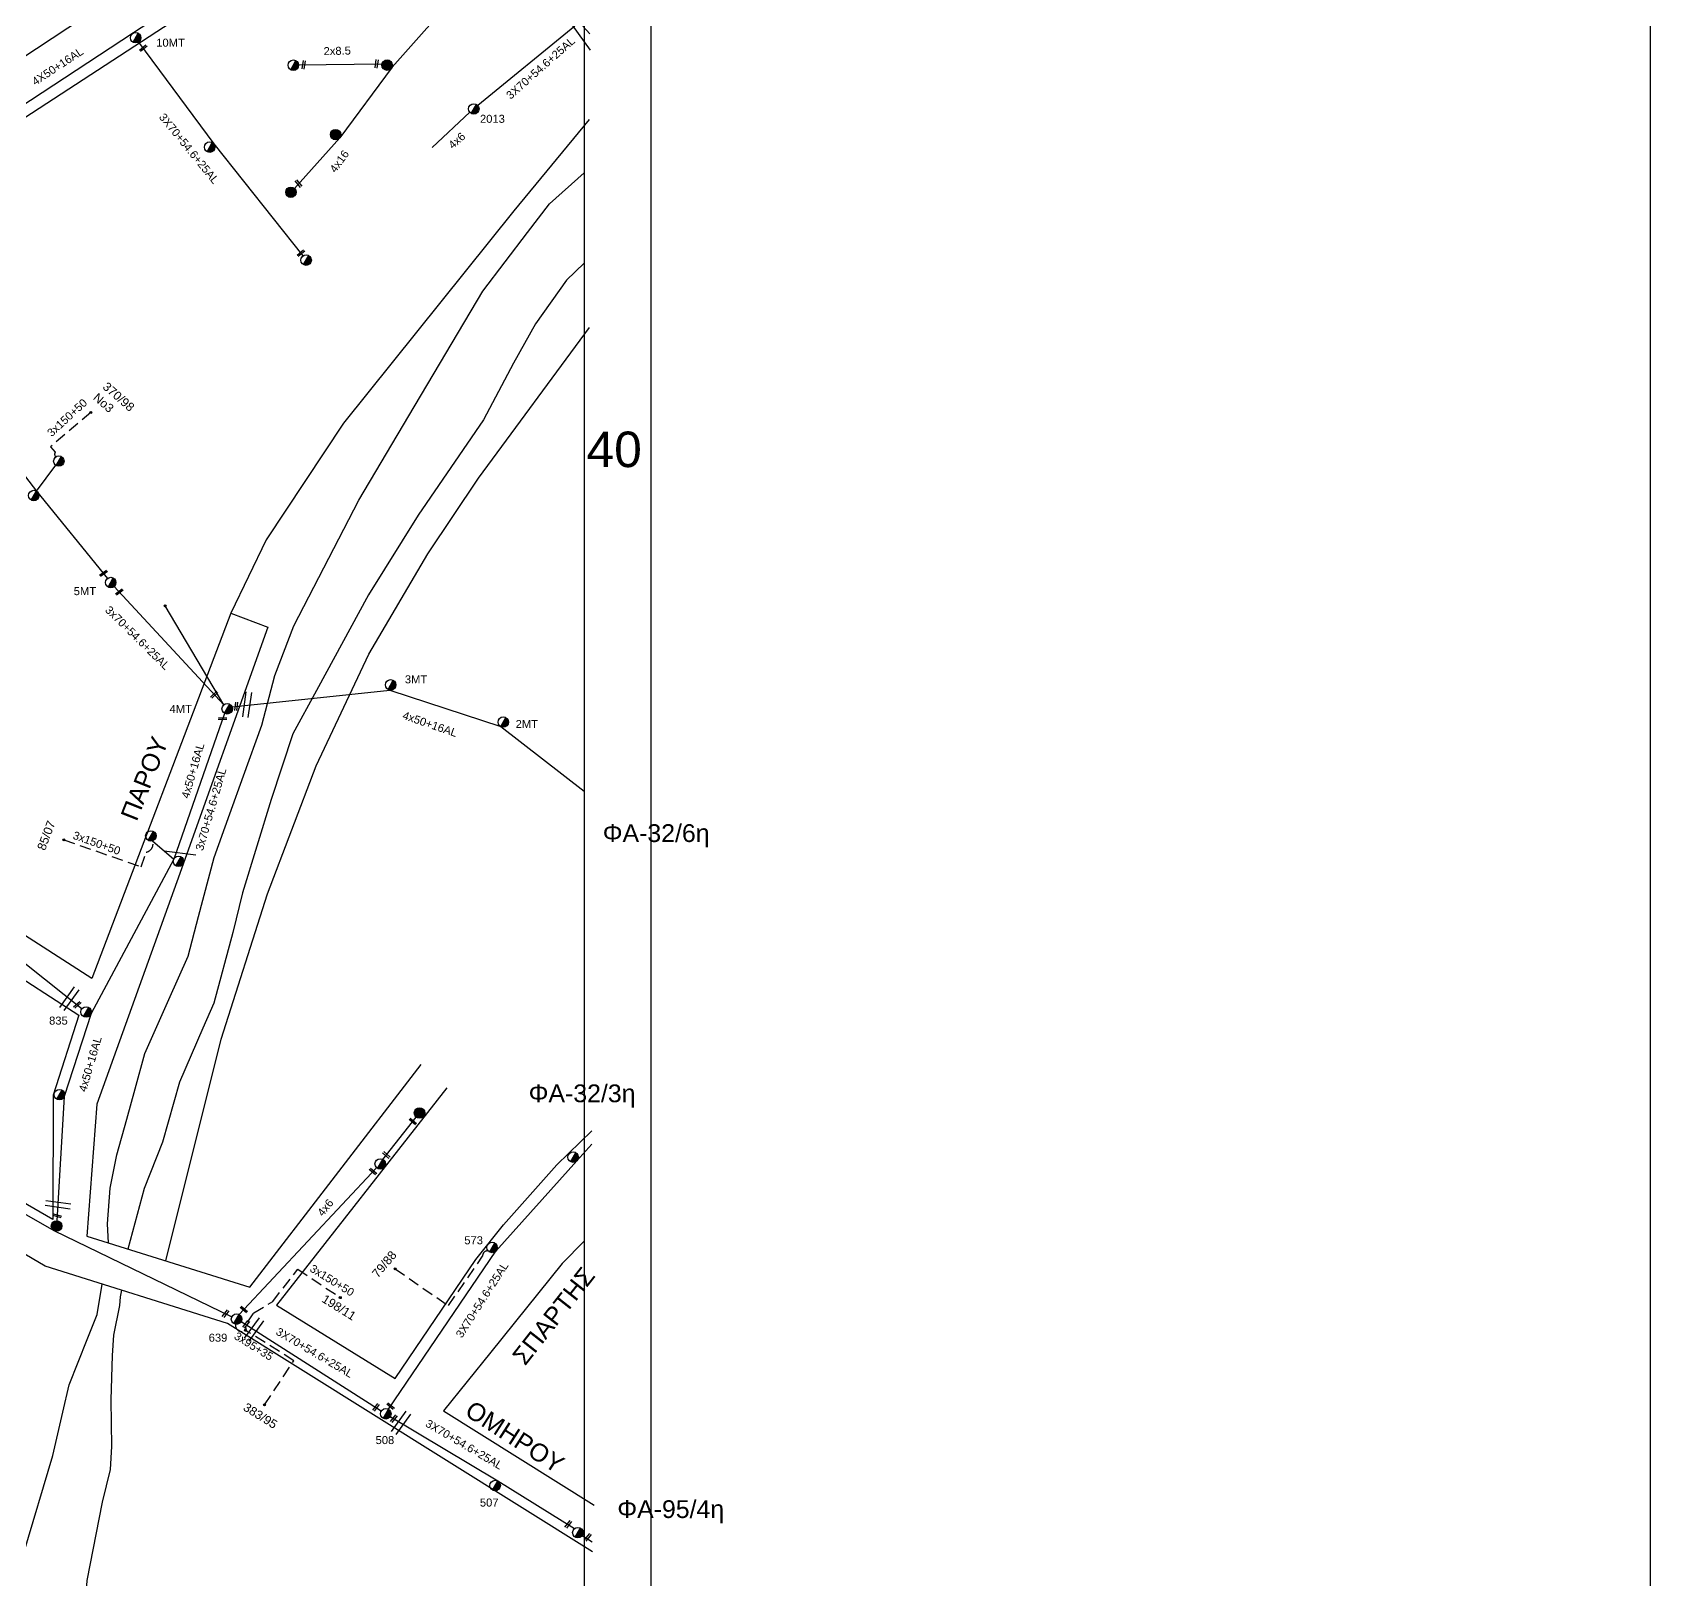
# Model space of a CAD drawing. Header units: millimetres. Extents: x 5016 to 7282, y 2879 to 3911.
# Drawn here: x 6918.6 to 7282.5, y 3132.7 to 3480.7 of the extents above; entities that cross this region are included whole.
import ezdxf

# ---------------------------------------------------------------- set-up
doc = ezdxf.new("R2010")
doc.units = ezdxf.units.MM
doc.linetypes.add('DASHED', pattern=[19.05, 12.7, -6.35])
for name, color, linetype in [('2x8.5', 7, 'Continuous'), ('4x6', 7, 'Continuous'), ('Γυμνά εναέρια ΧΤ και ΦΟΠ (3Φ)   4x50+16AL', 7, 'Continuous'), ('Εναέρια παροχή ΧΤ 4x16', 7, 'SYN_LINE'), ('Επιγραφές - Σχήματα', 7, 'Continuous'), ('Καλώδια ΧΤ   3x150+50AL', 7, 'DASHED'), ('Καλώδια ΧΤ   3x150+50CU', 7, 'DASHED'), ('Καλώδια ΧΤ   3x95+35 CU', 7, 'DASHED'), ('Μηχανική τομή', 7, 'Continuous'), ('Στύλος Ξύλινος', 7, 'Continuous'), ('Στύλος Ξύλινος @ 1', 7, 'Continuous'), ('Στύλος ΦΜ', 7, 'Continuous'), ('Στύλος ΦΜ @ 1', 7, 'Continuous'), ('Συνδέσεις', 7, 'Continuous'), ('Συνεστραμμένα ΧΤ   3x70+54.6+25 AL', 7, 'SYN_LINE'), ('Τομή', 7, 'Continuous'), ('Υπόβαθρο ΔΕΗ', 7, 'Continuous')]:
    doc.layers.add(name, color=color, linetype=linetype)
doc.styles.add('arial', font='ARIAL.TTF')
doc.styles.get("Standard").update_dxf_attribs({"font": 'ARIAL.TTF'})
doc.linetypes.add('PRANES_1r', pattern='A,0.5,[137,SPECLINE.shx,S=1,R=180,X=0,Y=0],0.5', length=1)
doc.linetypes.add('SYN_LINE', pattern='A,0.5,-0.0001,["/\\/\\/\\/",Standard,S=0.1,R=0,X=0,Y=-0.05],-0.25', length=0.7501)

# ---------------------------------------------------------------- blocks, each defined once
blk = doc.blocks.new('ΥΠΑΡΧΩΝ ΤΣΙΜΕΝΤΕΝΙΟΣ ΣΤΥΛΟΣ')
at = {"layer": 'Στύλος ΦΜ'}
blk.add_hatch(color=7, dxfattribs=at).paths.add_polyline_path([(-1.29, -2.28, 0.574793), (2.62, 0, 0.268822), (1.3, 2.27)])
at = {"layer": 'Στύλος ΦΜ', "color": 7}
blk.add_line((-1.29, -2.28), (1.3, 2.27), dxfattribs=at)
blk.add_circle((0, 0), 2.62, dxfattribs=at)
at = {"layer": 'Στύλος ΦΜ', "flags": 4}
for tag, p in [('ΑΡΙΘΜΟΣ', (-4.68, 8.05)), ('ΤΥΠΟΣ', (-4.91, 3.03))]:
    blk.add_attdef(tag, p, '', height=4, dxfattribs=at)
blk = doc.blocks.new('ΥΠΑΡΧΩΝ ΞΥΛΙΝΟΣ ΣΤΥΛΟΣ')
at = {"layer": 'Στύλος Ξύλινος'}
h = blk.add_hatch(color=7, dxfattribs=at)
h.paths.add_polyline_path([(-2.62, 0, 0.270008), (-1.29, -2.28), (1.3, 2.27, 0.576266)])
h.paths.add_polyline_path([(-1.29, -2.28, 0.574793), (2.62, 0, 0.268822), (1.3, 2.27)])
at = {"layer": 'Στύλος Ξύλινος', "color": 7}
blk.add_line((-1.29, -2.28), (1.3, 2.27), dxfattribs=at)
blk.add_circle((0, 0), 2.62, dxfattribs=at)
at = {"layer": 'Στύλος Ξύλινος', "flags": 4}
for tag, p in [('ΑΡΙΘΜΟΣ', (-4.91, 8.6)), ('ΤΥΠΟΣ', (-4.85, 3.39))]:
    blk.add_attdef(tag, p, '', height=4, dxfattribs=at)
blk = doc.blocks.new('ΜΗΧΑΝΙΚΗ ΤΟΜΗ')
at = {"layer": 'Μηχανική τομή', "ltscale": 40}
for p, q in [((-1.89, 0.78), (1.89, 0.78)), ((1.89, 0), (-1.89, 0))]:
    blk.add_line(p, q, dxfattribs=at)
blk = doc.blocks.new('_ΣΥΝΔΕΣΗ')
at = {"layer": 'Συνδέσεις', "linetype": 'SYN_LINE', "ltscale": 40}
blk.add_hatch(color=256, dxfattribs=at).paths.add_polyline_path([(0.5, -0.01, 1), (-0.5, -0.01, 1)])
at = {"layer": 'Συνδέσεις'}
blk.add_circle((0, -0.01), 0.5, dxfattribs=at)
blk = doc.blocks.new('ΤΟΜΗ')
at = {"layer": 'Τομή', "ltscale": 40}
for p, q in [((-5.68, 0), (5.68, 0)), ((5.68, -2.33), (-5.68, -2.33))]:
    blk.add_line(p, q, dxfattribs=at)

msp = doc.modelspace()

# ---------------------------------------------------------------- linework, layer by layer
at = {"layer": '2x8.5', "color": 6, "linetype": 'SYN_LINE', "lineweight": -3, "ltscale": 20}
msp.add_lwpolyline([(6997.2, 3473.61), (6978.45, 3473.37)], dxfattribs=at)
at = {"layer": '4x6', "color": 6, "linetype": 'SYN_LINE', "lineweight": -3, "ltscale": 10}
msp.add_lwpolyline([(7016.94, 3462.77), (7008.45, 3454.84)], dxfattribs=at)
at = {"layer": '4x6', "color": 2, "linetype": 'SYN_LINE', "lineweight": -3, "ltscale": 20}
msp.add_lwpolyline([(6961.6, 3329.46), (6948.44, 3351.78)], dxfattribs=at)
at = {"layer": '4x6', "color": 4, "linetype": 'SYN_LINE', "lineweight": -3, "ltscale": 10}
msp.add_lwpolyline([(6997.39, 3227.24), (7004.91, 3236.75)], dxfattribs=at)
at = {"layer": '4x6', "color": 133, "linetype": 'SYN_LINE', "lineweight": -3, "ltscale": 20}
msp.add_lwpolyline([(6965.08, 3192.34), (6996, 3225.36)], dxfattribs=at)
at = {"layer": 'Γυμνά εναέρια ΧΤ και ΦΟΠ (3Φ)   4x50+16AL', "color": 27, "lineweight": -3}
msp.add_lwpolyline([(7015.29, 3528.43), (6990.16, 3512.22), (6970.6, 3499.83), (6941.3, 3480.6), (6907.81, 3458.67), (6871.31, 3434.34)], dxfattribs=at)
at = {"layer": 'Γυμνά εναέρια ΧΤ και ΦΟΠ (3Φ)   4x50+16AL', "color": 6, "linetype": 'Continuous', "lineweight": -3, "ltscale": 0.2}
msp.add_lwpolyline([(7042.39, 3482.17), (7043.91, 3480.43)], dxfattribs=at)
at = {"layer": 'Γυμνά εναέρια ΧΤ και ΦΟΠ (3Φ)   4x50+16AL', "color": 1, "lineweight": -3}
msp.add_lwpolyline([(6963.5, 3329.02), (6998.96, 3332.82), (7023.9, 3324.58), (7042.63, 3310.05)], dxfattribs=at)
at = {"layer": 'Γυμνά εναέρια ΧΤ και ΦΟΠ (3Φ)   4x50+16AL', "color": 2, "lineweight": -3}
msp.add_lwpolyline([(6961.82, 3327.57), (6950.36, 3294.75), (6931.79, 3260.03), (6925.76, 3241.4), (6924.08, 3213.44)], dxfattribs=at)
at = {"layer": 'Γυμνά εναέρια ΧΤ και ΦΟΠ (3Φ)   4x50+16AL', "color": 133, "lineweight": -3}
for points in [[(6870.14, 3304.64), (6896.18, 3287.78), (6929.75, 3261.13)], [(6876.51, 3238.6), (6896.38, 3226.7), (6923.43, 3211.24), (6963.44, 3191.83)]]:
    msp.add_lwpolyline(points, dxfattribs=at)
at = {"layer": 'Εναέρια παροχή ΧΤ 4x16', "color": 6, "lineweight": -3, "ltscale": 20}
msp.add_lwpolyline([(7015.19, 3490.61), (6999.46, 3472.95), (6987.69, 3457.02), (6977.5, 3445.65)], dxfattribs=at)
at = {"layer": 'Επιγραφές - Σχήματα', "lineweight": -3}
for points in [[(5015.89, 3904.96), (7057.63, 3904.96), (7057.63, 2878.51), (5015.89, 2878.51)], [(5030.89, 3889.96), (7042.63, 3889.96), (7042.63, 2893.51), (5030.89, 2893.51)]]:
    msp.add_lwpolyline(points, close=True, dxfattribs=at)
at = {"layer": 'Επιγραφές - Σχήματα', "lineweight": -3, "ltscale": 10}
msp.add_lwpolyline([(7057.63, 2878.51), (7282.5, 2878.51), (7282.5, 3904.96), (7057.63, 3904.96)], dxfattribs=at)
at = {"layer": 'Καλώδια ΧΤ   3x150+50AL', "color": 2, "linetype": 'DASHED', "lineweight": -3, "ltscale": 0.2}
for points in [[(6931.7, 3395.26), (6922.65, 3387.55), (6923.73, 3386.28, 0.408772), (6923.85, 3385.27, 22.472469)], [(6925.65, 3299.11), (6943.05, 3293.07), (6944.19, 3296.34, 0.45067), (6945.61, 3298.88, -114.602209)]]:
    msp.add_lwpolyline(points, format="xyb", dxfattribs=at)
at = {"layer": 'Καλώδια ΧΤ   3x150+50CU', "color": 7, "linetype": 'DASHED', "lineweight": -3, "ltscale": 0.2}
msp.add_lwpolyline([(6966.52, 3188.79, -0.155168), (6968.37, 3192.73), (6972.62, 3195.29), (6978.27, 3202.55), (6987.83, 3196.15)], format="xyb", dxfattribs=at)
at = {"layer": 'Καλώδια ΧΤ   3x95+35 CU', "color": 7, "linetype": 'DASHED', "lineweight": -3, "ltscale": 0.2}
msp.add_lwpolyline([(6977.38, 3181.97), (6966.52, 3188.79, -0.686781), (6964.29, 3190.15, 4182.56559)], format="xyb", dxfattribs=at)
msp.add_lwpolyline([(6970.76, 3172.02), (6977.38, 3181.97)], dxfattribs=at)
at = {"layer": 'Συνεστραμμένα ΧΤ   3x70+54.6+25 AL', "color": 6, "lineweight": -3, "ltscale": 20}
msp.add_lwpolyline([(7040.57, 3482.16), (7018.76, 3464.27)], dxfattribs=at)
at = {"layer": 'Συνεστραμμένα ΧΤ   3x70+54.6+25 AL', "color": 27, "lineweight": -3, "ltscale": 20}
msp.add_lwpolyline([(6942.41, 3478.53), (6959.39, 3455.64), (6979.41, 3430.45)], dxfattribs=at)
at = {"layer": 'Συνεστραμμένα ΧΤ   3x70+54.6+25 AL', "color": 2, "lineweight": -3, "ltscale": 20}
for points in [[(6901.38, 3401.12), (6919.47, 3377.58), (6935.46, 3357.92)], [(6936.95, 3356.09), (6961.6, 3329.46)], [(6999.04, 3169.39), (7023.23, 3154.91), (7040.53, 3144.23)], [(7042.24, 3142.65), (7044.43, 3141.22)]]:
    msp.add_lwpolyline(points, dxfattribs=at)
at = {"layer": 'Συνεστραμμένα ΧΤ   3x70+54.6+25 AL', "color": 2, "lineweight": -3, "ltscale": 8}
for points in [[(6919.47, 3377.58), (6923.82, 3383.36)], [(6945.61, 3298.88), (6950.36, 3294.75)]]:
    msp.add_lwpolyline(points, dxfattribs=at)
at = {"layer": 'Συνεστραμμένα ΧΤ   3x70+54.6+25 AL', "color": 85, "lineweight": -3, "ltscale": 20}
for points in [[(6998.63, 3171.05), (7022.78, 3206.6), (7041.03, 3226.92), (7044.39, 3230.66)], [(6965.56, 3190.8), (6997.05, 3170.66)]]:
    msp.add_lwpolyline(points, dxfattribs=at)
at = {"layer": 'Υπόβαθρο ΔΕΗ', "lineweight": -3}
msp.add_lwpolyline([(6895, 3460.95), (6871.96, 3446.79), (6866.56, 3443.58), (6862.18, 3441.07), (6859.16, 3443.23), (6860.97, 3460.86), (6865.93, 3504.41), (6879.45, 3528.74), (6887.37, 3546.36), (6992.12, 3530.43), (6993.05, 3525.6)], close=True, dxfattribs=at)
at = {"layer": 'Υπόβαθρο ΔΕΗ', "lineweight": -3, "ltscale": 0.2}
for points in [[(7010.89, 3522.82), (6878.73, 3436.69), (6908.69, 3400.41), (6902.74, 3395.21)], [(7010.89, 3522.82), (7044.03, 3476.71)], [(7043.82, 3461.12), (7026.85, 3440.58), (6988.58, 3392.81), (6971.16, 3366.58), (6963.22, 3350.07), (6931.96, 3267.95), (6882.82, 3299.47)], [(6948.58, 3204.4), (6961.02, 3254.31), (6971.49, 3286.97), (6982.41, 3315.75), (6994.25, 3340.88), (7007.54, 3363.46), (7018.92, 3380.48), (7043.85, 3414.39)], [(6963.22, 3350.07), (6971.54, 3346.93), (6951.05, 3289.66), (6933.08, 3239.68), (6930.84, 3209.96), (6967.45, 3198.48), (7006.03, 3248.56)], [(6955.36, 3295.66), (6948.23, 3296.6)], [(6929.04, 3259.72), (6923.25, 3241.72), (6923.18, 3213.76), (6888.9, 3233.54)], [(7011.82, 3243.32), (6973.46, 3194.42), (7000.18, 3177.97), (7018.27, 3204.71), (7024.53, 3212.49), (7036.53, 3226), (7044.42, 3233.66)], [(7044.56, 3139), (6962.43, 3190.34), (6921.47, 3203.25), (6889.75, 3221.92)], [(7042.63, 3208.86), (7037.72, 3203.85), (7021.68, 3183.87), (7011.07, 3170.66), (7044.95, 3149.46)]]:
    msp.add_lwpolyline(points, dxfattribs=at)
at = {"layer": 'Υπόβαθρο ΔΕΗ', "linetype": 'PRANES_1r', "lineweight": -3, "ltscale": 0.2}
for points in [[(6935.67, 3208.45), (6935.48, 3212.76), (6936.06, 3220.78), (6937.59, 3228.28), (6939.8, 3236.28), (6941.7, 3243.14), (6943.9, 3251.09), (6949.23, 3263.17), (6953.58, 3272.99), (6955.93, 3281.89), (6959.44, 3295.13), (6963, 3304.98), (6966.09, 3313.54), (6970.18, 3324.88), (6973.12, 3336.09), (6977.34, 3347.28), (6991.99, 3375.49), (7003.24, 3394.47), (7019.86, 3422.5), (7029.91, 3435.71), (7034.84, 3442.18), (7042.63, 3449.17)], [(7042.63, 3428.83), (7038.67, 3425.02), (7031.72, 3415.16), (7026.79, 3406.31), (7020.05, 3393.61), (7005.33, 3372.12), (6994.16, 3354.23), (6982.47, 3332.7), (6977.18, 3322.95), (6972.31, 3308.21), (6965.87, 3287.18), (6963.66, 3278.28), (6959.36, 3262.4), (6956.91, 3256.73), (6951.67, 3244.6), (6947.87, 3231.09), (6943.69, 3220.71), (6940.04, 3207.08)], [(6916.65, 3138.74), (6923.17, 3160.61), (6925.42, 3170.42), (6926.82, 3176.54), (6930.9, 3186.73), (6933.16, 3192.36), (6934.28, 3199.21)], [(6938.59, 3197.85), (6938.3, 3196.3), (6938.19, 3194.41), (6936.83, 3187.68), (6936.54, 3183.16), (6936.25, 3173.19), (6936.41, 3162.63), (6936.07, 3157.48), (6934.28, 3150.14), (6930.81, 3132.55), (6930.36, 3126.12), (6929.03, 3118.67), (6927.63, 3110.05), (6927.69, 3102.52), (6927.37, 3093.82), (6926.47, 3084.53), (6923.35, 3075.04), (6919.51, 3057.01), (6917.96, 3046.5)]]:
    msp.add_lwpolyline(points, dxfattribs=at)
at = {"layer": 'Υπόβαθρο ΔΕΗ', "lineweight": -3}
msp.add_lwpolyline([(6888.9, 3233.54), (6840.31, 3264.7), (6778.25, 3307.17), (6730.11, 3340), (6730.41, 3340.76), (6777.31, 3371.69), (6802.34, 3349.77), (6838.65, 3318.18), (6929.04, 3259.72)], dxfattribs=at)
at = {"layer": 'Υπόβαθρο ΔΕΗ', "color": 85, "linetype": 'DASHED', "lineweight": -3, "ltscale": 0.2}
msp.add_lwpolyline([(7000.14, 3202.63), (7012.16, 3194.35), (7019.83, 3205.48, -0.498641), (7021.09, 3206.64, 12.971569)], format="xyb", dxfattribs=at)

# ---------------------------------------------------------------- block references
at = {"layer": 'Μηχανική τομή', "lineweight": -3, "xscale": 0.5000000000003161, "yscale": 0.5000000000003161, "zscale": 0.5000000000003161}
for p, rotation in [((6943.64, 3477.02), 39.76680763567934), ((6979.78, 3473.43), 81.86037252145148), ((6996.18, 3473.64), 81.86037252145148), ((6978.58, 3446.85), 128.5949342818421), ((6979.09, 3430.95), 39.76680763567934), ((6934.69, 3358.9), 36.59757073326576), ((6938.23, 3354.7), 36.59757073326576), ((6959.62, 3331.6), 43.59372188467658), ((6964.62, 3329.14), 83.80130280298157), ((6961.33, 3326.19), 358.0478776936167), ((6928.82, 3261.87), 41.90065140148802), ((7004, 3235.6), 319.4223837981164), ((6998.05, 3228.07), 319.4223837981164), ((6995.06, 3224.36), 319.4223837981164), ((6924.14, 3214.36), 343.6533117644404), ((6962.18, 3192.44), 52.0172549854944), ((6966.01, 3193.33), 319.4223837981164), ((6966.79, 3190.01), 52.0172549854944), ((6996, 3171.34), 52.0172549854944), ((6999.01, 3171.6), 319.4223837981164), ((7000.03, 3168.79), 52.0172549854944), ((7039.24, 3145.02), 52.0172549854944), ((7043.64, 3142.14), 52.0172549854944)]:
    msp.add_blockref('ΜΗΧΑΝΙΚΗ ΤΟΜΗ', p, dxfattribs=dict(at, rotation=rotation))
at = {"layer": 'Στύλος Ξύλινος @ 1', "lineweight": -3, "ltscale": 40, "xscale": 0.4499999999998181, "yscale": 0.4499999999998181, "zscale": 0.4499999999998181}
for p in [(6998.36, 3473.38), (6986.77, 3457.75), (6976.72, 3444.78), (7005.64, 3237.68), (6924.01, 3212.26)]:
    msp.add_blockref('ΥΠΑΡΧΩΝ ΞΥΛΙΝΟΣ ΣΤΥΛΟΣ', p, dxfattribs=at)
at = {"layer": 'Στύλος ΦΜ @ 1', "lineweight": -3, "ltscale": 40}
ref = msp.add_blockref('ΥΠΑΡΧΩΝ ΤΣΙΜΕΝΤΕΝΙΟΣ ΣΤΥΛΟΣ', (6941.8, 3479.53), dxfattribs=dict(at, xscale=0.4499999999998181, yscale=0.4499999999998181, zscale=0.4499999999998181))
ref.add_attrib('ΑΡΙΘΜΟΣ', '10MT', (6946.43, 3477.52), dxfattribs={"layer": 'Στύλος ΦΜ', "height": 1.8, "flags": 4})
at = {"layer": 'Στύλος ΦΜ @ 1', "lineweight": -3, "ltscale": 40, "xscale": 0.4499999999998181, "yscale": 0.4499999999998181, "zscale": 0.4499999999998181}
for p in [(6977.27, 3473.36), (6958.45, 3454.93), (6980.14, 3429.52), (6924.53, 3384.31), (6945.22, 3300), (6951.44, 3294.29), (6924.66, 3241.81), (7040.19, 3227.75), (6996.8, 3226.22), (7041.25, 3143.29)]:
    msp.add_blockref('ΥΠΑΡΧΩΝ ΤΣΙΜΕΝΤΕΝΙΟΣ ΣΤΥΛΟΣ', p, dxfattribs=at)
at = {"layer": 'Στύλος ΦΜ @ 1', "lineweight": -3, "ltscale": 40}
ref = msp.add_blockref('ΥΠΑΡΧΩΝ ΤΣΙΜΕΝΤΕΝΙΟΣ ΣΤΥΛΟΣ', (7017.85, 3463.52), dxfattribs=dict(at, xscale=0.4499999999998181, yscale=0.4499999999998181, zscale=0.4499999999998181))
ref.add_attrib('ΑΡΙΘΜΟΣ', '2013', (7019.24, 3460.4), dxfattribs={"layer": 'Στύλος ΦΜ', "height": 1.8, "flags": 4})
ref = msp.add_blockref('ΥΠΑΡΧΩΝ ΤΣΙΜΕΝΤΕΝΙΟΣ ΣΤΥΛΟΣ', (6918.89, 3376.56), dxfattribs=dict(at, xscale=0.4499999999998181, yscale=0.4499999999998181, zscale=0.4499999999998181))
ref.add_attrib('ΑΡΙΘΜΟΣ', '6MT', (6910.56, 3373.72), dxfattribs={"layer": 'Στύλος ΦΜ', "height": 1.8, "flags": 4})
ref = msp.add_blockref('ΥΠΑΡΧΩΝ ΤΣΙΜΕΝΤΕΝΙΟΣ ΣΤΥΛΟΣ', (6936.2, 3357), dxfattribs=dict(at, xscale=0.4499999999998181, yscale=0.4499999999998181, zscale=0.4499999999998181))
ref.add_attrib('ΑΡΙΘΜΟΣ', '5MT', (6927.88, 3354.16), dxfattribs={"layer": 'Στύλος ΦΜ', "height": 1.8, "flags": 4})
ref = msp.add_blockref('ΥΠΑΡΧΩΝ ΤΣΙΜΕΝΤΕΝΙΟΣ ΣΤΥΛΟΣ', (6999.15, 3333.98), dxfattribs=dict(at, xscale=0.4499999999998181, yscale=0.4499999999998181, zscale=0.4499999999998181))
ref.add_attrib('ΑΡΙΘΜΟΣ', '3MT', (7002.34, 3334.32), dxfattribs={"layer": 'Στύλος ΦΜ', "height": 1.8, "flags": 4})
ref = msp.add_blockref('ΥΠΑΡΧΩΝ ΤΣΙΜΕΝΤΕΝΙΟΣ ΣΤΥΛΟΣ', (6962.4, 3328.6), dxfattribs=dict(at, xscale=0.4499999999998181, yscale=0.4499999999998181, zscale=0.4499999999998181))
ref.add_attrib('ΤΥΠΟΣ', '4MT', (6949.43, 3327.66), dxfattribs={"layer": 'Στύλος ΦΜ', "height": 1.8, "flags": 4})
ref = msp.add_blockref('ΥΠΑΡΧΩΝ ΤΣΙΜΕΝΤΕΝΙΟΣ ΣΤΥΛΟΣ', (7024.48, 3325.61), dxfattribs=dict(at, xscale=0.4499999999998181, yscale=0.4499999999998181, zscale=0.4499999999998181))
ref.add_attrib('ΑΡΙΘΜΟΣ', '2MT', (7027.26, 3324.27), dxfattribs={"layer": 'Στύλος ΦΜ', "height": 1.8, "flags": 4})
ref = msp.add_blockref('ΥΠΑΡΧΩΝ ΤΣΙΜΕΝΤΕΝΙΟΣ ΣΤΥΛΟΣ', (6930.67, 3260.4), dxfattribs=dict(at, xscale=0.4499999999998181, yscale=0.4499999999998181, zscale=0.4499999999998181))
ref.add_attrib('ΑΡΙΘΜΟΣ', '835', (6922.34, 3257.56), dxfattribs={"layer": 'Στύλος ΦΜ', "height": 1.8, "flags": 4})
ref = msp.add_blockref('ΥΠΑΡΧΩΝ ΤΣΙΜΕΝΤΕΝΙΟΣ ΣΤΥΛΟΣ', (7021.96, 3207.43), dxfattribs=dict(at, xscale=0.4499999999998181, yscale=0.4499999999998181, zscale=0.4499999999998181))
ref.add_attrib('ΑΡΙΘΜΟΣ', '573', (7015.71, 3208.15), dxfattribs={"layer": 'Στύλος ΦΜ', "height": 1.8, "flags": 4})
ref = msp.add_blockref('ΥΠΑΡΧΩΝ ΤΣΙΜΕΝΤΕΝΙΟΣ ΣΤΥΛΟΣ', (6964.5, 3191.32), dxfattribs=dict(at, xscale=0.4499999999998181, yscale=0.4499999999998181, zscale=0.4499999999998181))
ref.add_attrib('ΑΡΙΘΜΟΣ', '639', (6958.23, 3186.24), dxfattribs={"layer": 'Στύλος ΦΜ', "height": 1.8, "flags": 4})
ref = msp.add_blockref('ΥΠΑΡΧΩΝ ΤΣΙΜΕΝΤΕΝΙΟΣ ΣΤΥΛΟΣ', (6998.05, 3170.02), dxfattribs=dict(at, xscale=0.4499999999998181, yscale=0.4499999999998181, zscale=0.4499999999998181))
ref.add_attrib('ΑΡΙΘΜΟΣ', '508', (6995.76, 3163.21), dxfattribs={"layer": 'Στύλος ΦΜ', "height": 1.8, "flags": 4})
ref = msp.add_blockref('ΥΠΑΡΧΩΝ ΤΣΙΜΕΝΤΕΝΙΟΣ ΣΤΥΛΟΣ', (7022.64, 3153.88), dxfattribs=dict(at, xscale=0.4499999999998181, yscale=0.4499999999998181, zscale=0.4499999999998181))
ref.add_attrib('ΑΡΙΘΜΟΣ', '507', (7019.21, 3149.16), dxfattribs={"layer": 'Στύλος ΦΜ', "height": 1.8, "flags": 4})
at = {"layer": 'Συνδέσεις', "lineweight": -3, "xscale": 0.4499999999998181, "yscale": 0.4499999999998181, "zscale": 0.4499999999998181}
for p in [(6931.71, 3395.26), (6948.44, 3351.78), (6925.65, 3299.12), (7000.14, 3202.64), (6987.83, 3196.15), (6966.52, 3188.8), (6970.76, 3172.03)]:
    msp.add_blockref('_ΣΥΝΔΕΣΗ', p, dxfattribs=at)
at = {"layer": 'Τομή', "lineweight": -3}
for p, xscale, yscale, zscale, rotation in [((6967.44, 3329.44), 0.4999999999999511, 0.4999999999999511, 0.4999999999999511, 262.001502587415), ((6927.33, 3263.05), 0.4999999999999512, 0.4999999999999512, 0.4999999999999512, 234.1985428476704), ((6924.26, 3216.46), 0.4999999999999511, 0.4999999999999511, 0.4999999999999511, 171.9197970106064), ((6968.92, 3188.65), 0.4999999999999512, 0.4999999999999512, 0.4999999999999512, 234.1985428476704), ((7001.95, 3167.65), 0.4999999999999512, 0.4999999999999512, 0.4999999999999512, 234.1985428476704)]:
    msp.add_blockref('ΤΟΜΗ', p, dxfattribs=dict(at, xscale=xscale, yscale=yscale, zscale=zscale, rotation=rotation))

# ---------------------------------------------------------------- texts
at = {"layer": 'Γυμνά εναέρια ΧΤ και ΦΟΠ (3Φ)   4x50+16AL', "color": 7, "lineweight": -3, "insert": (6918.23, 3470.2), "char_height": 1.8, "width": 168.3718, "attachment_point": 1, "rotation": 33.4761}
msp.add_mtext('4X50+16AL', dxfattribs=at)
at = {"layer": 'Επιγραφές - Σχήματα', "lineweight": -3, "insert": (7043.2, 3390.95), "char_height": 8, "width": 15.5504, "attachment_point": 1, "style": 'arial'}
msp.add_mtext('40', dxfattribs=at)
at = {"layer": 'Επιγραφές - Σχήματα', "color": 7, "lineweight": -3, "char_height": 4, "width": 168.3718, "attachment_point": 1}
for s, insert, rotation in [('ΠΑΡΟΥ', (6938.3, 3304.57), 68.3046), ('ΣΠΑΡΤΗΣ', (7026.23, 3183.13), 51.8735), ('ΟΜΗΡΟΥ', (7017.71, 3173.21), 327.3192)]:
    msp.add_mtext(s, dxfattribs=dict(at, insert=insert, rotation=rotation))
for s, insert in [('ΦΑ-32/6η', (7046.84, 3302.63)), ('ΦΑ-32/3η', (7030.18, 3244.1)), ('ΦΑ-95/4η', (7050.12, 3150.58))]:
    msp.add_mtext(s, dxfattribs=dict(at, insert=insert))
at = {"layer": 'Καλώδια ΧΤ   3x150+50AL', "color": 7, "lineweight": -3, "char_height": 1.8, "width": 168.3718, "attachment_point": 1}
for s, insert, rotation in [('{\\H1.083x;\\C256;370/98\\PNo3}', (6935.49, 3402.25), 318.8662), ('{\\H1.083x;\\C256;85/07}', (6919.58, 3297.26), 69.361), ('{\\H1.083x;\\C256;79/88}', (6994.77, 3201.7), 49.8849), ('{\\H1.083x;\\C256;198/11}', (6984.52, 3196.97), 328.1198), ('{\\H1.083x;\\C256;383/95}', (6966.83, 3172.62), 328.1198)]:
    msp.add_mtext(s, dxfattribs=dict(at, insert=insert, rotation=rotation))
at = {"layer": 'Συνεστραμμένα ΧΤ   3x70+54.6+25 AL', "color": 7, "lineweight": -3, "char_height": 1.8, "width": 168.3718, "attachment_point": 1}
for s, insert, rotation in [('3X70+54.6+25AL', (7024.92, 3466.91), 41.5402), ('2x8.5', (6984.04, 3477.41), 1.3895), ('3X70+54.6+25AL', (6948.31, 3462.78), 309.2499), ('4x6', (7011.91, 3455.74), 41.5402), ('4x16', (6985.27, 3450.05), 54.2526), ('3x150+50', (6921.69, 3390.98), 42.6272), ('3x70+54.6+25AL', (6936.04, 3351.92), 315.4352), ('4x50+16AL', (7002.24, 3328.08), 341.0612), ('4x50+16AL', (6952.03, 3308.79), 73.9626), ('3x70+54.6+25AL', (6955.21, 3297.03), 73.9626), ('3x150+50', (6928.13, 3301.12), 340.311), ('4x50+16AL', (6928.94, 3242.79), 73.9626), ('4x6', (6982.49, 3215.39), 51.165), ('3x150+50', (6981.74, 3203.73), 328.1603), ('3X70+54.6+25AL', (7013.66, 3187.89), 57.3392), ('3x95+35', (6964.71, 3188.55), 328.1603), ('3X70+54.6+25AL', (6974.07, 3189.53), 329.5126), ('3X70+54.6+25AL', (7007.7, 3168.88), 329.5126)]:
    msp.add_mtext(s, dxfattribs=dict(at, insert=insert, rotation=rotation))

doc.saveas('drawing.dxf')
